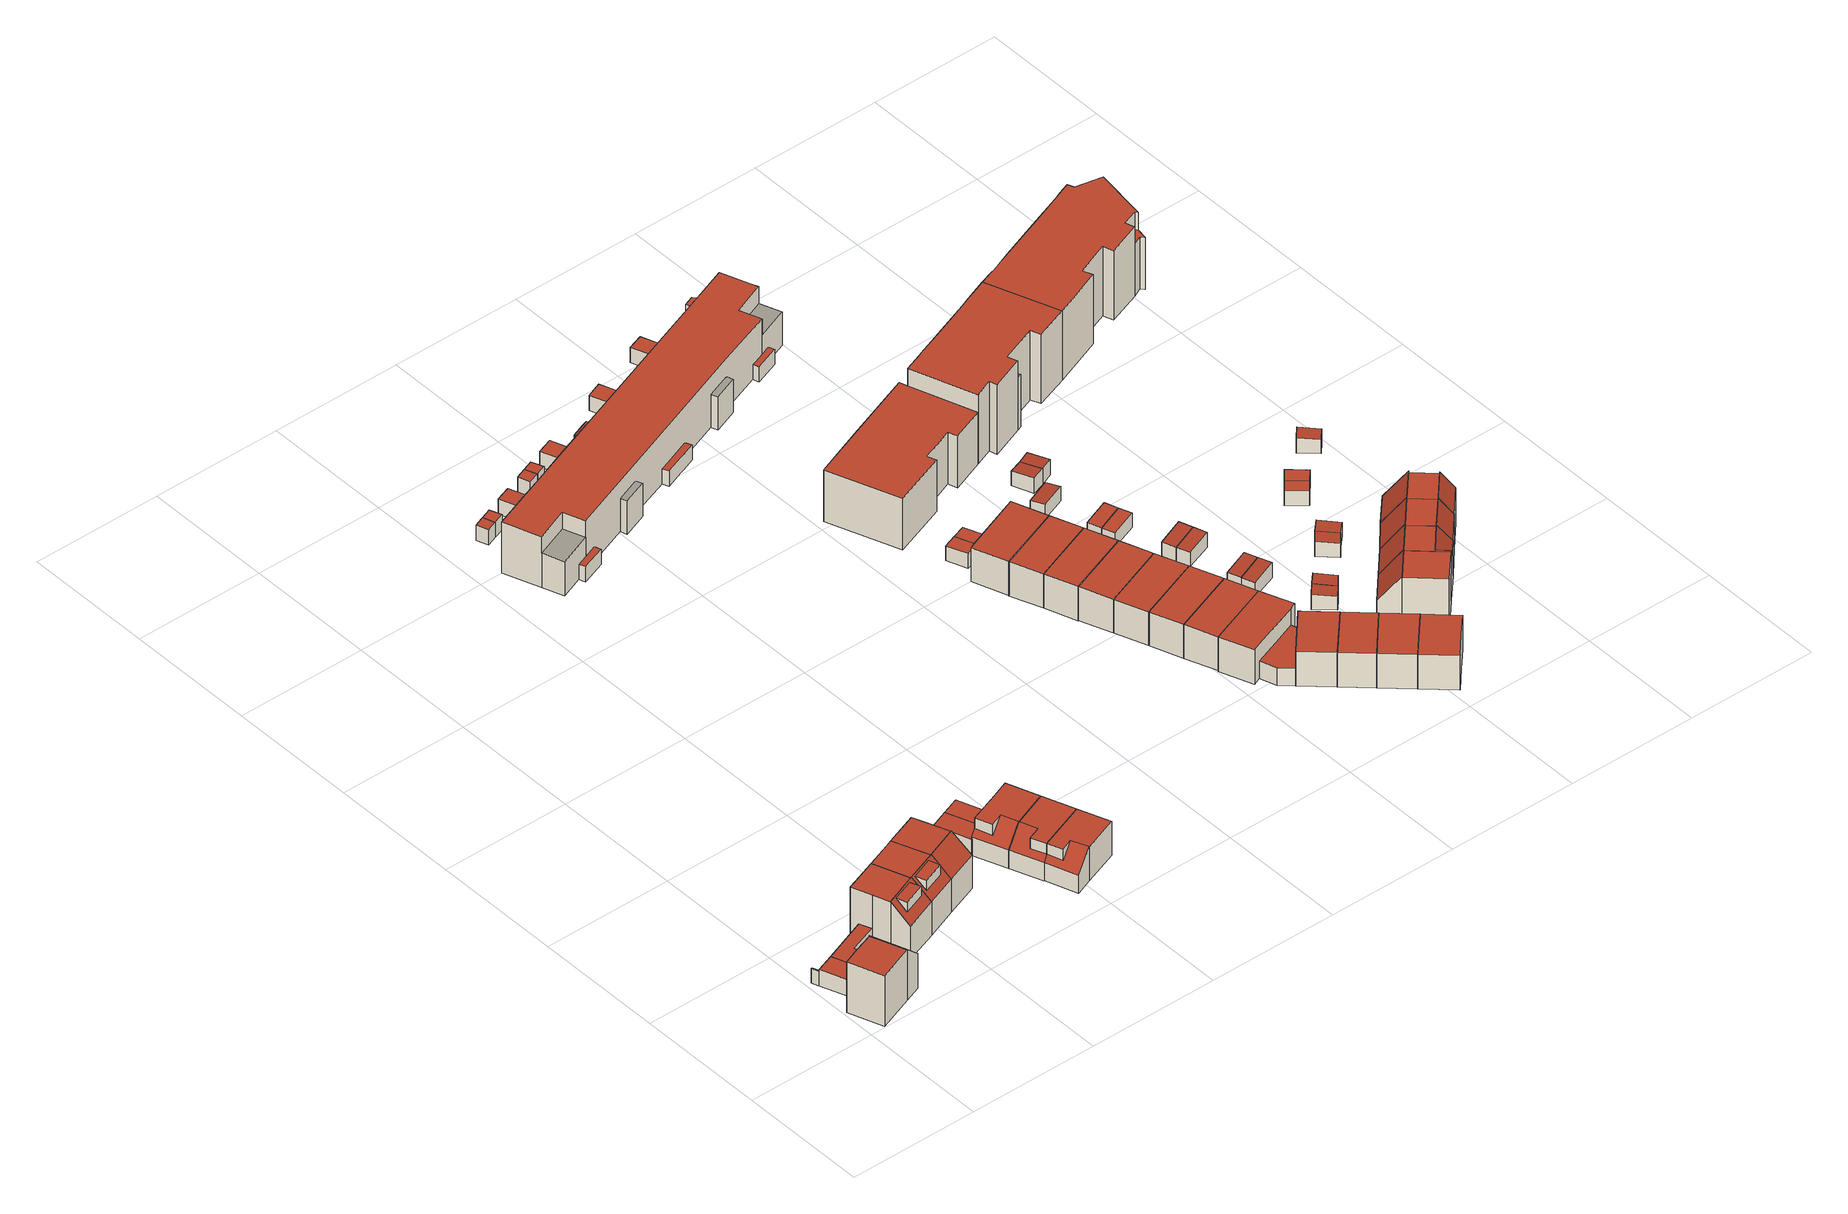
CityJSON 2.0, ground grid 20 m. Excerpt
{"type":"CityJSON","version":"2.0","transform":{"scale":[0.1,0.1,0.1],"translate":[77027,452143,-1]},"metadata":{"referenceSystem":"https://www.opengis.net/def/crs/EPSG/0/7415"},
"CityObjects":{
"building1":{"type":"Building","attributes":{"Volume":44.91,"Dakoppervlakte":16.61,"Muuroppervlakte":51.38,"Vloeroppervlakte":16.61,"hoogte_Z_max_in_m_NAP":2.42,"GEB_DOEL":"overige gebruiksfunctie","dateOfConstruction":"1982-01-01","measuredHeight":2.71},"geometry":[{"type":"Solid","lod":"2","boundaries":[[[[0,1,2,3,4,5,6]],[[7,8,9,10]],[[11,12,13,14]],[[2,1,7,10,12]],[[0,8,7,1]],[[8,0,6,9]],[[4,3,11,14]],[[11,3,2,12]],[[4,14,13,5]],[[9,6,5,13,12,10]]]],"semantics":{"surfaces":[{"type":"GroundSurface"},{"type":"RoofSurface"},{"type":"WallSurface"}],"values":[[0,1,1,2,2,2,2,2,2,2]]}}]},
"building2":{"type":"Building","attributes":{"Volume":397.03,"Dakoppervlakte":58.8,"Muuroppervlakte":226.27,"Vloeroppervlakte":52.36,"hoogte_Z_max_in_m_NAP":8.12,"GEB_DOEL":"woonfunctie","dateOfConstruction":"1982-01-01","measuredHeight":8.48},"geometry":[{"type":"Solid","lod":"2","boundaries":[[[[15,16,17,18,19,20,21,22,23,24,25,26]],[[27,28,29,30,31]],[[32,33,34,35,36,37,38]],[[39,40,41,42]],[[28,27,26,25]],[[28,25,24,29]],[[30,16,15,31]],[[17,32,38,42,18]],[[30,33,32,17,16]],[[24,23,35,34,29]],[[35,23,22,36]],[[22,21,39,37,36]],[[21,20,40,39]],[[40,20,19,41]],[[19,18,42,41]],[[37,39,42,38]],[[30,29,34,33]],[[27,31,15,26]]]],"semantics":{"surfaces":[{"type":"GroundSurface"},{"type":"RoofSurface"},{"type":"WallSurface"}],"values":[[0,1,1,1,2,2,2,2,2,2,2,2,2,2,2,2,2,2]]}}]},
"building3":{"type":"Building","attributes":{"Volume":67.76,"Dakoppervlakte":24.64,"Muuroppervlakte":71.76,"Vloeroppervlakte":24.64,"hoogte_Z_max_in_m_NAP":2.42,"GEB_DOEL":"overige gebruiksfunctie","dateOfConstruction":"1982-01-01","measuredHeight":2.75},"geometry":[{"type":"Solid","lod":"2","boundaries":[[[[43,44,45,46,0,6]],[[8,47,48,49,50,9]],[[45,48,47,46]],[[44,43,50,49]],[[43,6,9,50]],[[0,8,9,6]],[[45,44,49,48]],[[0,46,47,8]]]],"semantics":{"surfaces":[{"type":"GroundSurface"},{"type":"RoofSurface"},{"type":"WallSurface"}],"values":[[0,1,2,2,2,2,2,2]]}}]},
"building4":{"type":"Building","attributes":{"Volume":373.08,"Dakoppervlakte":45.25,"Muuroppervlakte":212.22,"Vloeroppervlakte":47.05,"hoogte_Z_max_in_m_NAP":8.08,"GEB_DOEL":"woonfunctie","dateOfConstruction":"1982-01-01","measuredHeight":8.41},"children":["building4-1"],"geometry":[{"type":"Solid","lod":"2","boundaries":[[[[51,52,53,54,55,56,57,44]],[[58,59,60,61,62,63]],[[64,65,66,67],[68,69,70,71]],[[53,52,59,58]],[[52,51,60,59]],[[51,44,61,60]],[[62,61,44,57]],[[66,56,55,67]],[[55,54,63,64,67]],[[65,62,57,56,66]],[[62,65,64,63]],[[58,63,54,53]],[[71,72,73,68]],[[72,71,70]],[[70,69,73,72]],[[69,68,73]]]],"semantics":{"surfaces":[{"type":"GroundSurface"},{"type":"RoofSurface"},{"type":"WallSurface"}],"values":[[0,1,1,2,2,2,2,2,2,2,2,2,1,2,2,2]]}}]},
"building4-1":{"type":"BuildingInstallation","attributes":{"relationToConstruction":"outside"},"parents":["building4"],"geometry":[{"type":"MultiSurface","lod":"2","boundaries":[[[71,72,73,68]],[[72,71,70]],[[70,69,73,72]],[[69,68,73]]],"semantics":{"surfaces":[{"type":"RoofSurface"},{"type":"WallSurface"}],"values":[0,1,1,1]}}]},
"building5":{"type":"Building","attributes":{"Volume":358.3,"Dakoppervlakte":43.1,"Muuroppervlakte":209.18,"Vloeroppervlakte":45.13,"hoogte_Z_max_in_m_NAP":8.09,"GEB_DOEL":"woonfunctie","dateOfConstruction":"1982-01-01","measuredHeight":8.41},"children":["building5-1"],"geometry":[{"type":"Solid","lod":"2","boundaries":[[[[74,75,76,55,54,53,77]],[[78,58,63,79,80]],[[81,64,67,82],[83,84,85,86]],[[80,74,77,53,58,78]],[[63,58,53,54]],[[76,75,79,81,82]],[[64,63,54,55,67]],[[76,82,67,55]],[[63,64,81,79]],[[74,80,79,75]],[[87,88,83,86]],[[85,84,88,87]],[[84,83,88]],[[87,86,85]]]],"semantics":{"surfaces":[{"type":"GroundSurface"},{"type":"RoofSurface"},{"type":"WallSurface"}],"values":[[0,1,1,2,2,2,2,2,2,2,1,2,2,2]]}}]},
"building5-1":{"type":"BuildingInstallation","attributes":{"relationToConstruction":"outside"},"parents":["building5"],"geometry":[{"type":"MultiSurface","lod":"2","boundaries":[[[87,88,83,86]],[[85,84,88,87]],[[84,83,88]],[[87,86,85]]],"semantics":{"surfaces":[{"type":"RoofSurface"},{"type":"WallSurface"}],"values":[0,1,1,1]}}]},
"building6":{"type":"Building","attributes":{"Volume":367.41,"Dakoppervlakte":53.69,"Muuroppervlakte":210.34,"Vloeroppervlakte":47.23,"hoogte_Z_max_in_m_NAP":8.09,"GEB_DOEL":"woonfunctie","dateOfConstruction":"1982-01-01","measuredHeight":8.35},"geometry":[{"type":"Solid","lod":"2","boundaries":[[[[75,74,89,90,91,92,76]],[[79,93,94,95,80]],[[82,96,97,81]],[[94,90,89,95]],[[95,89,74,80]],[[74,75,79,80]],[[94,93,91,90]],[[79,75,76,82,81]],[[82,76,92,96]],[[92,91,93,97,96]],[[81,97,93,79]]]],"semantics":{"surfaces":[{"type":"GroundSurface"},{"type":"RoofSurface"},{"type":"WallSurface"}],"values":[[0,1,1,2,2,2,2,2,2,2,2]]}}]},
"building7":{"type":"Building","attributes":{"Volume":73.5,"Dakoppervlakte":27.58,"Muuroppervlakte":76.68,"Vloeroppervlakte":27.58,"hoogte_Z_max_in_m_NAP":2.36,"GEB_DOEL":"overige gebruiksfunctie","dateOfConstruction":"1982-01-01","measuredHeight":2.66},"geometry":[{"type":"Solid","lod":"2","boundaries":[[[[90,89,98,99,100,101]],[[102,103,104,105,106,107]],[[89,90,102,107]],[[101,100,104,103]],[[100,99,105,104]],[[105,99,98,106]],[[90,101,103,102]],[[89,107,106,98]]]],"semantics":{"surfaces":[{"type":"GroundSurface"},{"type":"RoofSurface"},{"type":"WallSurface"}],"values":[[0,1,2,2,2,2,2,2]]}}]},
"building8":{"type":"Building","attributes":{"Volume":42.08,"Dakoppervlakte":15.94,"Muuroppervlakte":44.56,"Vloeroppervlakte":15.94,"hoogte_Z_max_in_m_NAP":2.36,"GEB_DOEL":"overige gebruiksfunctie","dateOfConstruction":"1982-01-01","measuredHeight":2.64},"geometry":[{"type":"Solid","lod":"2","boundaries":[[[[99,98,108,109]],[[110,111,106,105]],[[108,98,106,111]],[[98,99,105,106]],[[109,110,105,99]],[[109,108,111,110]]]],"semantics":{"surfaces":[{"type":"GroundSurface"},{"type":"RoofSurface"},{"type":"WallSurface"}],"values":[[0,1,2,2,2,2]]}}]},
"building9":{"type":"Building","attributes":{"Volume":244.89,"Dakoppervlakte":49.38,"Muuroppervlakte":145.59,"Vloeroppervlakte":45.62,"hoogte_Z_max_in_m_NAP":5.51,"GEB_DOEL":"woonfunctie","dateOfConstruction":"1982-01-01","measuredHeight":5.79},"geometry":[{"type":"Solid","lod":"2","boundaries":[[[[112,113,100,114,99,109,115,116]],[[117,118,119,120,121,122,123,124,125]],[[126,127,128,129,130,123,131]],[[119,118,115,109]],[[125,112,116,117]],[[117,116,115,118]],[[127,100,113,128]],[[125,129,128,113,112]],[[127,126,114,100]],[[121,126,131,122]],[[122,131,123]],[[129,125,124,130]],[[130,124,123]],[[114,126,121,120,119,109,99]]]],"semantics":{"surfaces":[{"type":"GroundSurface"},{"type":"RoofSurface"},{"type":"WallSurface"}],"values":[[0,1,1,2,2,2,2,2,2,2,2,2,2,2]]}}]},
"building10":{"type":"Building","attributes":{"Volume":237.09,"Dakoppervlakte":48.2,"Muuroppervlakte":143.36,"Vloeroppervlakte":44.38,"hoogte_Z_max_in_m_NAP":5.5,"GEB_DOEL":"woonfunctie","dateOfConstruction":"1982-01-01","measuredHeight":5.77},"geometry":[{"type":"Solid","lod":"2","boundaries":[[[[116,132,133,134,113,112]],[[117,125,135,136,137,138,139]],[[140,136,141,129,128,142,143]],[[139,132,116,117]],[[117,116,112,125]],[[112,113,128,129,125]],[[128,113,134,142]],[[134,133,143,142]],[[140,137,136]],[[143,138,137,140]],[[135,141,136]],[[141,135,125,129]],[[139,138,143,133,132]]]],"semantics":{"surfaces":[{"type":"GroundSurface"},{"type":"RoofSurface"},{"type":"WallSurface"}],"values":[[0,1,1,2,2,2,2,2,2,2,2,2,2]]}}]},
"building11":{"type":"Building","attributes":{"Volume":233.63,"Dakoppervlakte":47.65,"Muuroppervlakte":142.26,"Vloeroppervlakte":43.9,"hoogte_Z_max_in_m_NAP":5.5,"GEB_DOEL":"woonfunctie","dateOfConstruction":"1982-01-01","measuredHeight":5.75},"geometry":[{"type":"Solid","lod":"2","boundaries":[[[[144,145,146,147,148,149]],[[139,138,150,151,152,153,154]],[[143,142,155,156,157,151,158]],[[154,148,147,139]],[[143,138,139,147,146]],[[153,156,155,144,149]],[[146,145,142,143]],[[142,145,144,155]],[[158,151,150]],[[150,138,143,158]],[[156,153,152,157]],[[157,152,151]],[[154,153,149,148]]]],"semantics":{"surfaces":[{"type":"GroundSurface"},{"type":"RoofSurface"},{"type":"WallSurface"}],"values":[[0,1,1,2,2,2,2,2,2,2,2,2,2]]}}]},
"building12":{"type":"Building","attributes":{"Volume":8.15,"Dakoppervlakte":3.27,"Muuroppervlakte":18.04,"Vloeroppervlakte":3.27,"hoogte_Z_max_in_m_NAP":2.58,"GEB_DOEL":"onbekend","dateOfConstruction":"1984-01-01","measuredHeight":2.49},"geometry":[{"type":"Solid","lod":"2","boundaries":[[[[159,160,161,162,163]],[[164,165,166,167,168]],[[159,163,166,165]],[[168,161,160,164]],[[160,159,165,164]],[[166,163,162,161,168,167]]]],"semantics":{"surfaces":[{"type":"GroundSurface"},{"type":"RoofSurface"},{"type":"WallSurface"}],"values":[[0,1,2,2,2,2]]}}]},
"building13":{"type":"Building","attributes":{"Volume":8.14,"Dakoppervlakte":3.32,"Muuroppervlakte":17.89,"Vloeroppervlakte":3.32,"hoogte_Z_max_in_m_NAP":2.58,"GEB_DOEL":"onbekend","dateOfConstruction":"1984-01-01","measuredHeight":2.45},"geometry":[{"type":"Solid","lod":"2","boundaries":[[[[169,159,163,170]],[[166,165,171,172]],[[169,170,172,171]],[[163,166,172,170]],[[166,163,159,165]],[[159,169,171,165]]]],"semantics":{"surfaces":[{"type":"GroundSurface"},{"type":"RoofSurface"},{"type":"WallSurface"}],"values":[[0,1,2,2,2,2]]}}]},
"building14":{"type":"Building","attributes":{"Volume":8.05,"Dakoppervlakte":3.28,"Muuroppervlakte":17.8,"Vloeroppervlakte":3.28,"hoogte_Z_max_in_m_NAP":2.58,"GEB_DOEL":"onbekend","dateOfConstruction":"1984-01-01","measuredHeight":2.46},"geometry":[{"type":"Solid","lod":"2","boundaries":[[[[173,174,175,176]],[[177,178,179,180]],[[175,174,178,177]],[[173,179,178,174]],[[179,173,176,180]],[[176,175,177,180]]]],"semantics":{"surfaces":[{"type":"GroundSurface"},{"type":"RoofSurface"},{"type":"WallSurface"}],"values":[[0,1,2,2,2,2]]}}]},
"building15":{"type":"Building","attributes":{"Volume":8.06,"Dakoppervlakte":3.28,"Muuroppervlakte":17.81,"Vloeroppervlakte":3.28,"hoogte_Z_max_in_m_NAP":2.58,"GEB_DOEL":"onbekend","dateOfConstruction":"1984-01-01","measuredHeight":2.46},"geometry":[{"type":"Solid","lod":"2","boundaries":[[[[181,182,175,174]],[[178,177,183,184]],[[174,178,184,181]],[[175,177,178,174]],[[182,183,177,175]],[[182,181,184,183]]]],"semantics":{"surfaces":[{"type":"GroundSurface"},{"type":"RoofSurface"},{"type":"WallSurface"}],"values":[[0,1,2,2,2,2]]}}]},
"building16":{"type":"Building","attributes":{"Volume":14.46,"Dakoppervlakte":6.84,"Muuroppervlakte":21.92,"Vloeroppervlakte":6.65,"hoogte_Z_max_in_m_NAP":2.45,"GEB_DOEL":"onbekend","dateOfConstruction":"1984-01-01","measuredHeight":2.31},"geometry":[{"type":"Solid","lod":"2","boundaries":[[[[185,186,187,188,189,190,191,192]],[[193,194,195,196,197]],[[196,198,199,200,197]],[[195,194,193,189,188,187]],[[198,185,192,191,200,199]],[[190,197,200,191]],[[185,198,196,195,187,186]],[[190,189,193,197]]]],"semantics":{"surfaces":[{"type":"GroundSurface"},{"type":"RoofSurface"},{"type":"WallSurface"}],"values":[[0,1,1,2,2,2,2,2]]}}]},
"building17":{"type":"Building","attributes":{"Volume":4611.64,"Dakoppervlakte":554,"Muuroppervlakte":1345.89,"Vloeroppervlakte":620.66,"hoogte_Z_max_in_m_NAP":8.48,"GEB_DOEL":"woonfunctie","dateOfConstruction":"1984-01-01","measuredHeight":8.39},"geometry":[{"type":"Solid","lod":"2","boundaries":[[[[201,202,203,204,205,206,207,208,209,210,211,212,213,214,215,216,217,218,219,220,221,222,223,224,225,226,227,228,229,230,231,232,233,234,235,236,237,238,239,240,241,242,243,244,245,246,247,248,249,250,251,252,253,254,255,256,257,258,259,260,261,262,263,264]],[[265,266,267,268]],[[269,270,271,272]],[[273,274,275,276]],[[277,278,279,280]],[[281,282,283,284]],[[285,286,287,288]],[[289,290,291,292,293,294,295,296]],[[297,298,299,300]],[[301,302,303,304]],[[305,306,307,308,309,310,311,312,313,314,315,316,317,318,319,320,321,322]],[[323,324,325,326,327,328]],[[329,330,331,332]],[[333,334,335,336]],[[337,338,339,340]],[[341,342,343,344]],[[345,346,347,348,349,350,351,352]],[[353,354,355,356,357]],[[358,359,360,361,362]],[[305,322,298,212,211,210,363,290,289,306]],[[239,238,302,314,313]],[[221,220,265,268]],[[220,219,266,265]],[[219,218,267,266]],[[269,232,231,270]],[[270,231,230,271]],[[271,230,229,272]],[[323,227,226,324]],[[324,226,225,224,223,327,326,325]],[[222,328,327,223]],[[243,329,332,244]],[[274,330,364,275]],[[331,273,276,365]],[[365,246,245,244,332,331]],[[241,364,330,329,243,242]],[[274,273,331,330]],[[250,333,336,251]],[[278,334,366,279]],[[280,367,335,277]],[[367,253,252,251,336,335]],[[248,366,334,333,250,249]],[[278,277,335,334]],[[340,264,263,337]],[[281,338,368,282]],[[369,202,201,264,340,339]],[[261,368,338,337,263,262]],[[281,284,339,338]],[[257,256,341,344]],[[370,286,285,342]],[[287,371,343,288]],[[371,259,258,257,344,343]],[[254,370,342,341,256,255]],[[285,288,343,342]],[[368,261,260,259,371,287,286,370,254,253,367,280,279,366,248,247,246,365,276,275,364,241,240,239,313,312,311,310,309,308,307,306,289,296,372,204,203,202,369,283,282]],[[204,372,345,352,206,205]],[[208,207,351,350]],[[206,352,351,207]],[[363,349,291,290]],[[345,372,296,295]],[[363,210,209,208,350,349]],[[348,292,291,349]],[[348,347,293,292]],[[293,347,346,294]],[[345,295,294,346]],[[297,213,212,298]],[[216,353,357,217]],[[216,215,354,353]],[[215,214,355,354]],[[213,297,300,356,355,214]],[[320,300,299,321]],[[322,321,299,298]],[[238,237,303,302]],[[236,235,359,358]],[[234,360,359,235]],[[233,361,360,234]],[[358,362,304,303,237,236]],[[314,302,301,315]],[[315,301,304,316]],[[232,269,272,229,228,227,323,328,222,221,268,267,218,217,357,356,300,320,319,318,317,316,304,362,361,233]],[[283,369,339,284]]]],"semantics":{"surfaces":[{"type":"GroundSurface"},{"type":"OuterFloorSurface"},{"type":"RoofSurface"},{"type":"WallSurface"}],"values":[[0,1,1,1,1,1,1,1,1,1,2,2,2,2,2,2,2,2,2,3,3,3,3,3,3,3,3,3,3,3,3,3,3,3,3,3,3,3,3,3,3,3,3,3,3,3,3,3,3,3,3,3,3,3,3,3,3,3,3,3,3,3,3,3,3,3,3,3,3,3,3,3,3,3,3,3,3,3,3,3]]}}]},
"building18":{"type":"Building","attributes":{"Volume":16.7,"Dakoppervlakte":6.95,"Muuroppervlakte":25.97,"Vloeroppervlakte":6.94,"hoogte_Z_max_in_m_NAP":2.33,"GEB_DOEL":"onbekend","dateOfConstruction":"1982-01-01","measuredHeight":2.48},"geometry":[{"type":"Solid","lod":"2","boundaries":[[[[373,374,375,376]],[[377,378,379,380]],[[374,380,379,375]],[[380,374,373,377]],[[376,378,377,373]],[[378,376,375,379]]]],"semantics":{"surfaces":[{"type":"GroundSurface"},{"type":"RoofSurface"},{"type":"WallSurface"}],"values":[[0,1,2,2,2,2]]}}]},
"building19":{"type":"Building","attributes":{"Volume":16.72,"Dakoppervlakte":6.95,"Muuroppervlakte":26,"Vloeroppervlakte":6.94,"hoogte_Z_max_in_m_NAP":2.33,"GEB_DOEL":"onbekend","dateOfConstruction":"1982-01-01","measuredHeight":2.49},"geometry":[{"type":"Solid","lod":"2","boundaries":[[[[375,381,382,376]],[[378,383,384,379]],[[376,382,383,378]],[[382,381,384,383]],[[375,379,384,381]],[[379,375,376,378]]]],"semantics":{"surfaces":[{"type":"GroundSurface"},{"type":"RoofSurface"},{"type":"WallSurface"}],"values":[[0,1,2,2,2,2]]}}]},
"building20":{"type":"Building","attributes":{"Volume":328.17,"Dakoppervlakte":58.19,"Muuroppervlakte":180.74,"Vloeroppervlakte":58.19,"hoogte_Z_max_in_m_NAP":5.43,"GEB_DOEL":"woonfunctie","dateOfConstruction":"1982-01-01","measuredHeight":5.64},"geometry":[{"type":"Solid","lod":"2","boundaries":[[[[385,386,387,388,389]],[[390,391,392,393,394]],[[391,388,387,386,393,392]],[[386,385,394,393]],[[389,390,394,385]],[[388,391,390,389]]]],"semantics":{"surfaces":[{"type":"GroundSurface"},{"type":"RoofSurface"},{"type":"WallSurface"}],"values":[[0,1,2,2,2,2]]}}]},
"building21":{"type":"Building","attributes":{"Volume":300.2,"Dakoppervlakte":52.84,"Muuroppervlakte":176.27,"Vloeroppervlakte":52.84,"hoogte_Z_max_in_m_NAP":5.43,"GEB_DOEL":"woonfunctie","dateOfConstruction":"1982-01-01","measuredHeight":5.68},"geometry":[{"type":"Solid","lod":"2","boundaries":[[[[395,396,397,398]],[[399,400,390,394]],[[395,398,400,399]],[[397,390,400,398]],[[396,394,390,397]],[[396,395,399,394]]]],"semantics":{"surfaces":[{"type":"GroundSurface"},{"type":"RoofSurface"},{"type":"WallSurface"}],"values":[[0,1,2,2,2,2]]}}]},
"building22":{"type":"Building","attributes":{"Volume":301.06,"Dakoppervlakte":52.99,"Muuroppervlakte":176.44,"Vloeroppervlakte":52.99,"hoogte_Z_max_in_m_NAP":5.43,"GEB_DOEL":"woonfunctie","dateOfConstruction":"1982-01-01","measuredHeight":5.68},"geometry":[{"type":"Solid","lod":"2","boundaries":[[[[401,395,398,402]],[[403,404,400,399]],[[401,402,404,403]],[[398,400,404,402]],[[395,399,400,398]],[[395,401,403,399]]]],"semantics":{"surfaces":[{"type":"GroundSurface"},{"type":"RoofSurface"},{"type":"WallSurface"}],"values":[[0,1,2,2,2,2]]}}]},
"building23":{"type":"Building","attributes":{"Volume":305.46,"Dakoppervlakte":54.17,"Muuroppervlakte":176.4,"Vloeroppervlakte":54.17,"hoogte_Z_max_in_m_NAP":5.43,"GEB_DOEL":"woonfunctie","dateOfConstruction":"1982-01-01","measuredHeight":5.64},"geometry":[{"type":"Solid","lod":"2","boundaries":[[[[405,406,407,408]],[[409,410,404,403]],[[410,409,407,406]],[[405,404,410,406]],[[408,403,404,405]],[[408,407,409,403]]]],"semantics":{"surfaces":[{"type":"GroundSurface"},{"type":"RoofSurface"},{"type":"WallSurface"}],"values":[[0,1,2,2,2,2]]}}]},
"building24":{"type":"Building","attributes":{"Volume":299.62,"Dakoppervlakte":53,"Muuroppervlakte":175.59,"Vloeroppervlakte":53,"hoogte_Z_max_in_m_NAP":5.43,"GEB_DOEL":"woonfunctie","dateOfConstruction":"1982-01-01","measuredHeight":5.65},"geometry":[{"type":"Solid","lod":"2","boundaries":[[[[411,407,406,412]],[[413,414,410,409]],[[411,412,414,413]],[[406,410,414,412]],[[407,409,410,406]],[[407,411,413,409]]]],"semantics":{"surfaces":[{"type":"GroundSurface"},{"type":"RoofSurface"},{"type":"WallSurface"}],"values":[[0,1,2,2,2,2]]}}]},
"building25":{"type":"Building","attributes":{"Volume":306.65,"Dakoppervlakte":54.08,"Muuroppervlakte":177.29,"Vloeroppervlakte":54.08,"hoogte_Z_max_in_m_NAP":5.43,"GEB_DOEL":"woonfunctie","dateOfConstruction":"1982-01-01","measuredHeight":5.67},"geometry":[{"type":"Solid","lod":"2","boundaries":[[[[415,411,412,416]],[[417,418,414,413]],[[418,417,415,416]],[[412,414,418,416]],[[411,413,414,412]],[[411,415,417,413]]]],"semantics":{"surfaces":[{"type":"GroundSurface"},{"type":"RoofSurface"},{"type":"WallSurface"}],"values":[[0,1,2,2,2,2]]}}]},
"building26":{"type":"Building","attributes":{"Volume":388.03,"Dakoppervlakte":79.85,"Muuroppervlakte":197.71,"Vloeroppervlakte":79.85,"hoogte_Z_max_in_m_NAP":5.43,"GEB_DOEL":"woonfunctie","dateOfConstruction":"1982-01-01","measuredHeight":5.73},"geometry":[{"type":"Solid","lod":"2","boundaries":[[[[419,420,421,422,423,424,425,426,427]],[[428,429,430,431,432,433]],[[434,435,436,437,438]],[[426,429,428,427]],[[430,429,426,425]],[[430,425,424,431]],[[421,434,438,422]],[[434,421,420,435]],[[419,436,435,420]],[[422,438,437,423]],[[433,432,431,424,423,437,436]],[[428,433,436,419,427]]]],"semantics":{"surfaces":[{"type":"GroundSurface"},{"type":"RoofSurface"},{"type":"WallSurface"}],"values":[[0,1,1,2,2,2,2,2,2,2,2,2]]}}]},
"building27":{"type":"Building","attributes":{"Volume":294.54,"Dakoppervlakte":52.1,"Muuroppervlakte":174.62,"Vloeroppervlakte":52.1,"hoogte_Z_max_in_m_NAP":5.43,"GEB_DOEL":"woonfunctie","dateOfConstruction":"1982-01-01","measuredHeight":5.65},"geometry":[{"type":"Solid","lod":"2","boundaries":[[[[439,415,416,440]],[[417,430,429,418]],[[439,440,429,430]],[[440,416,418,429]],[[417,418,416,415]],[[415,439,430,417]]]],"semantics":{"surfaces":[{"type":"GroundSurface"},{"type":"RoofSurface"},{"type":"WallSurface"}],"values":[[0,1,2,2,2,2]]}}]},
"building28":{"type":"Building","attributes":{"Volume":1911.33,"Dakoppervlakte":228.31,"Muuroppervlakte":569.52,"Vloeroppervlakte":228.31,"hoogte_Z_max_in_m_NAP":8.58,"GEB_DOEL":"woonfunctie","dateOfConstruction":"1982-01-01","measuredHeight":8.57},"geometry":[{"type":"Solid","lod":"2","boundaries":[[[[441,442,443,444,445,446,447,448,449,450,451,452,453,454,455,456]],[[457,458,459,460,461,462,463,464,465,466,467]],[[468,469,470,471,472,473]],[[446,460,459,447]],[[445,461,460,446]],[[453,452,465,464]],[[465,452,451,466]],[[449,448,458,457]],[[447,459,458,448]],[[441,456,470,469]],[[456,455,471,470]],[[472,444,443,473]],[[443,442,468,473]],[[469,468,442,441]],[[472,471,455,454,463,462,461,445,444]],[[463,454,453,464]],[[466,451,450,449,457,467]]]],"semantics":{"surfaces":[{"type":"GroundSurface"},{"type":"RoofSurface"},{"type":"WallSurface"}],"values":[[0,1,1,2,2,2,2,2,2,2,2,2,2,2,2,2,2]]}}]},
"building29":{"type":"Building","attributes":{"Volume":243.79,"Dakoppervlakte":42.86,"Muuroppervlakte":152.17,"Vloeroppervlakte":42.86,"hoogte_Z_max_in_m_NAP":5.41,"GEB_DOEL":"woonfunctie","dateOfConstruction":"1982-01-01","measuredHeight":5.69},"geometry":[{"type":"Solid","lod":"2","boundaries":[[[[474,475,421,420,476]],[[477,478,479,480,481]],[[421,475,477,481]],[[475,474,478,477]],[[480,479,478,474,476,420]],[[420,421,481,480]]]],"semantics":{"surfaces":[{"type":"GroundSurface"},{"type":"RoofSurface"},{"type":"WallSurface"}],"values":[[0,1,2,2,2,2]]}}]},
"building30":{"type":"Building","attributes":{"Volume":227.05,"Dakoppervlakte":40.05,"Muuroppervlakte":147.72,"Vloeroppervlakte":40.05,"hoogte_Z_max_in_m_NAP":5.41,"GEB_DOEL":"woonfunctie","dateOfConstruction":"1982-01-01","measuredHeight":5.67},"geometry":[{"type":"Solid","lod":"2","boundaries":[[[[482,483,475,474]],[[484,478,477,485]],[[482,474,478,484]],[[474,475,477,478]],[[483,485,477,475]],[[483,482,484,485]]]],"semantics":{"surfaces":[{"type":"GroundSurface"},{"type":"RoofSurface"},{"type":"WallSurface"}],"values":[[0,1,2,2,2,2]]}}]},
"building31":{"type":"Building","attributes":{"Volume":240.86,"Dakoppervlakte":42.37,"Muuroppervlakte":151.39,"Vloeroppervlakte":42.37,"hoogte_Z_max_in_m_NAP":5.41,"GEB_DOEL":"woonfunctie","dateOfConstruction":"1982-01-01","measuredHeight":5.68},"geometry":[{"type":"Solid","lod":"2","boundaries":[[[[482,486,487,483]],[[484,485,488,489]],[[487,486,489,488]],[[486,482,484,489]],[[482,483,485,484]],[[483,487,488,485]]]],"semantics":{"surfaces":[{"type":"GroundSurface"},{"type":"RoofSurface"},{"type":"WallSurface"}],"values":[[0,1,2,2,2,2]]}}]},
"building32":{"type":"Building","attributes":{"Volume":21.08,"Dakoppervlakte":9.12,"Muuroppervlakte":29.29,"Vloeroppervlakte":9.09,"hoogte_Z_max_in_m_NAP":2.08,"GEB_DOEL":"onbekend","dateOfConstruction":"1982-01-01","measuredHeight":2.41},"geometry":[{"type":"Solid","lod":"2","boundaries":[[[[490,491,492,493]],[[494,495,496,497]],[[490,493,495,494]],[[495,493,492,496]],[[496,492,491,497]],[[491,490,494,497]]]],"semantics":{"surfaces":[{"type":"GroundSurface"},{"type":"RoofSurface"},{"type":"WallSurface"}],"values":[[0,1,2,2,2,2]]}}]},
"building33":{"type":"Building","attributes":{"Volume":249.12,"Dakoppervlakte":43.35,"Muuroppervlakte":154.44,"Vloeroppervlakte":43.35,"hoogte_Z_max_in_m_NAP":5.41,"GEB_DOEL":"woonfunctie","dateOfConstruction":"1982-01-01","measuredHeight":5.75},"geometry":[{"type":"Solid","lod":"2","boundaries":[[[[498,487,486,499,500]],[[501,502,503,489,488]],[[487,498,501,488]],[[503,502,501,498,500,499]],[[486,489,503,499]],[[489,486,487,488]]]],"semantics":{"surfaces":[{"type":"GroundSurface"},{"type":"RoofSurface"},{"type":"WallSurface"}],"values":[[0,1,2,2,2,2]]}}]},
"building34":{"type":"Building","attributes":{"Volume":21.56,"Dakoppervlakte":9.15,"Muuroppervlakte":30.43,"Vloeroppervlakte":9.15,"hoogte_Z_max_in_m_NAP":2.04,"GEB_DOEL":"onbekend","dateOfConstruction":"1982-01-01","measuredHeight":2.43},"geometry":[{"type":"Solid","lod":"2","boundaries":[[[[504,505,506,507]],[[508,509,510,511]],[[506,505,510,509]],[[505,504,511,510]],[[511,504,507,508]],[[508,507,506,509]]]],"semantics":{"surfaces":[{"type":"GroundSurface"},{"type":"RoofSurface"},{"type":"WallSurface"}],"values":[[0,1,2,2,2,2]]}}]},
"building35":{"type":"Building","attributes":{"Volume":21.93,"Dakoppervlakte":9.15,"Muuroppervlakte":30.96,"Vloeroppervlakte":9.15,"hoogte_Z_max_in_m_NAP":2.04,"GEB_DOEL":"onbekend","dateOfConstruction":"1982-01-01","measuredHeight":2.47},"geometry":[{"type":"Solid","lod":"2","boundaries":[[[[512,513,506,505]],[[510,509,514,515]],[[509,506,513,514]],[[513,512,515,514]],[[505,510,515,512]],[[506,509,510,505]]]],"semantics":{"surfaces":[{"type":"GroundSurface"},{"type":"RoofSurface"},{"type":"WallSurface"}],"values":[[0,1,2,2,2,2]]}}]},
"building36":{"type":"Building","attributes":{"Volume":21.24,"Dakoppervlakte":9.01,"Muuroppervlakte":30.35,"Vloeroppervlakte":9,"hoogte_Z_max_in_m_NAP":2.09,"GEB_DOEL":"onbekend","dateOfConstruction":"1982-01-01","measuredHeight":2.48},"geometry":[{"type":"Solid","lod":"2","boundaries":[[[[516,517,518,519]],[[520,521,522,523]],[[522,518,517,523]],[[517,516,520,523]],[[520,516,519,521]],[[519,518,522,521]]]],"semantics":{"surfaces":[{"type":"GroundSurface"},{"type":"RoofSurface"},{"type":"WallSurface"}],"values":[[0,1,2,2,2,2]]}}]},
"building37":{"type":"Building","attributes":{"Volume":20.98,"Dakoppervlakte":9.01,"Muuroppervlakte":29.97,"Vloeroppervlakte":9,"hoogte_Z_max_in_m_NAP":2.09,"GEB_DOEL":"onbekend","dateOfConstruction":"1982-01-01","measuredHeight":2.45},"geometry":[{"type":"Solid","lod":"2","boundaries":[[[[519,518,524,525,526]],[[521,527,528,529,522]],[[525,528,527,521,519,526]],[[529,528,525,524]],[[529,524,518,522]],[[518,519,521,522]]]],"semantics":{"surfaces":[{"type":"GroundSurface"},{"type":"RoofSurface"},{"type":"WallSurface"}],"values":[[0,1,2,2,2,2]]}}]},
"building38":{"type":"Building","attributes":{"Volume":21.11,"Dakoppervlakte":9.1,"Muuroppervlakte":29.88,"Vloeroppervlakte":9.09,"hoogte_Z_max_in_m_NAP":2.06,"GEB_DOEL":"onbekend","dateOfConstruction":"1982-01-01","measuredHeight":2.41},"geometry":[{"type":"Solid","lod":"2","boundaries":[[[[530,531,532,533]],[[534,535,536,537]],[[534,537,530,533]],[[533,532,535,534]],[[535,532,531,536]],[[537,536,531,530]]]],"semantics":{"surfaces":[{"type":"GroundSurface"},{"type":"RoofSurface"},{"type":"WallSurface"}],"values":[[0,1,2,2,2,2]]}}]},
"building39":{"type":"Building","attributes":{"Volume":21.52,"Dakoppervlakte":9.1,"Muuroppervlakte":30.46,"Vloeroppervlakte":9.1,"hoogte_Z_max_in_m_NAP":2.07,"GEB_DOEL":"onbekend","dateOfConstruction":"1982-01-01","measuredHeight":2.46},"geometry":[{"type":"Solid","lod":"2","boundaries":[[[[538,530,533,539,540]],[[534,537,541,542,543]],[[537,530,538,541]],[[541,538,540,539,543,542]],[[543,539,533,534]],[[533,530,537,534]]]],"semantics":{"surfaces":[{"type":"GroundSurface"},{"type":"RoofSurface"},{"type":"WallSurface"}],"values":[[0,1,2,2,2,2]]}}]},
"building40":{"type":"Building","attributes":{"Volume":17.08,"Dakoppervlakte":7.01,"Muuroppervlakte":26.5,"Vloeroppervlakte":7,"hoogte_Z_max_in_m_NAP":2.29,"GEB_DOEL":"onbekend","dateOfConstruction":"1982-01-01","measuredHeight":2.55},"geometry":[{"type":"Solid","lod":"2","boundaries":[[[[544,545,546,547]],[[548,549,550,551]],[[544,547,551,550]],[[547,546,548,551]],[[545,549,548,546]],[[550,549,545,544]]]],"semantics":{"surfaces":[{"type":"GroundSurface"},{"type":"RoofSurface"},{"type":"WallSurface"}],"values":[[0,1,2,2,2,2]]}}]},
"building41":{"type":"Building","attributes":{"Volume":16.57,"Dakoppervlakte":6.98,"Muuroppervlakte":25.77,"Vloeroppervlakte":6.96,"hoogte_Z_max_in_m_NAP":2.07,"GEB_DOEL":"onbekend","dateOfConstruction":"1982-01-01","measuredHeight":2.51},"geometry":[{"type":"Solid","lod":"2","boundaries":[[[[552,553,554,555]],[[556,557,558,559]],[[552,555,557,556]],[[555,554,558,557]],[[558,554,553,559]],[[552,556,559,553]]]],"semantics":{"surfaces":[{"type":"GroundSurface"},{"type":"RoofSurface"},{"type":"WallSurface"}],"values":[[0,1,2,2,2,2]]}}]},
"building42":{"type":"Building","attributes":{"Volume":17.06,"Dakoppervlakte":6.94,"Muuroppervlakte":26.65,"Vloeroppervlakte":6.92,"hoogte_Z_max_in_m_NAP":2.3,"GEB_DOEL":"onbekend","dateOfConstruction":"1982-01-01","measuredHeight":2.57},"geometry":[{"type":"Solid","lod":"2","boundaries":[[[[547,560,561,544]],[[551,550,562,563]],[[551,547,544,550]],[[562,550,544,561]],[[562,561,560,563]],[[547,551,563,560]]]],"semantics":{"surfaces":[{"type":"GroundSurface"},{"type":"RoofSurface"},{"type":"WallSurface"}],"values":[[0,1,2,2,2,2]]}}]},
"building43":{"type":"Building","attributes":{"Volume":16.11,"Dakoppervlakte":6.98,"Muuroppervlakte":25.05,"Vloeroppervlakte":6.96,"hoogte_Z_max_in_m_NAP":2.07,"GEB_DOEL":"onbekend","dateOfConstruction":"1982-01-01","measuredHeight":2.45},"geometry":[{"type":"Solid","lod":"2","boundaries":[[[[553,552,564,565]],[[559,566,567,556]],[[566,559,553,565]],[[564,567,566,565]],[[564,552,556,567]],[[552,553,559,556]]]],"semantics":{"surfaces":[{"type":"GroundSurface"},{"type":"RoofSurface"},{"type":"WallSurface"}],"values":[[0,1,2,2,2,2]]}}]},
"building44":{"type":"Building","attributes":{"Volume":371.57,"Dakoppervlakte":59.94,"Muuroppervlakte":207.51,"Vloeroppervlakte":48.98,"hoogte_Z_max_in_m_NAP":8.16,"GEB_DOEL":"woonfunctie","dateOfConstruction":"1982-01-01","measuredHeight":8.42},"geometry":[{"type":"Solid","lod":"2","boundaries":[[[[568,569,570,571,572,573]],[[574,575,576,577]],[[578,579,580,581]],[[569,568,576,575]],[[568,573,577,576]],[[573,572,574,577]],[[572,571,579,578,574]],[[579,571,570,580]],[[570,569,575,581,580]],[[575,574,578,581]]]],"semantics":{"surfaces":[{"type":"GroundSurface"},{"type":"RoofSurface"},{"type":"WallSurface"}],"values":[[0,1,1,2,2,2,2,2,2,2]]}}]},
"building45":{"type":"Building","attributes":{"Volume":2473,"Dakoppervlakte":221.07,"Muuroppervlakte":760.19,"Vloeroppervlakte":222.18,"hoogte_Z_max_in_m_NAP":11.45,"GEB_DOEL":"woonfunctie","dateOfConstruction":"1982-01-01","measuredHeight":11.45},"geometry":[{"type":"MultiSurface","lod":"2","boundaries":[[[582,583,584,585,586,587,588,589,590,591,592,593,447,446,594,595,596,597,598,599,600]],[[601,602,603,604]],[[605,606,607,608,609,610,611,612,613,614,615,616,617,618,619]],[[620,621,622,623,624,625,626]],[[611,446,447,612]],[[447,593,613,612]],[[592,614,613,593]],[[615,614,592,591,601]],[[617,588,587,618]],[[587,586,619,618]],[[585,584,606,605]],[[607,606,584,583,621]],[[609,608,620,596,595]],[[609,595,594,610]],[[446,611,610,594]],[[591,590,602,601]],[[602,590,589,603]],[[604,616,615,601]],[[604,603,589,588,617,616]],[[623,622,582,600]],[[599,624,623,600]],[[624,599,598,597,626]],[[626,597,596,620]],[[582,622,621,583]],[[620,608,607,621]],[[619,586,585,605]]],"semantics":{"surfaces":[{"type":"GroundSurface"},{"type":"OuterFloorSurface"},{"type":"RoofSurface"},{"type":"WallSurface"}],"values":[0,1,2,2,3,3,3,3,3,3,3,3,3,3,3,3,3,3,3,3,3,3,3,3,3,3]}}]},
"building46":{"type":"Building","attributes":{"Volume":347.58,"Dakoppervlakte":63.88,"Muuroppervlakte":194.48,"Vloeroppervlakte":47.3,"hoogte_Z_max_in_m_NAP":8.17,"GEB_DOEL":"woonfunctie","dateOfConstruction":"1982-01-01","measuredHeight":8.43},"geometry":[{"type":"Solid","lod":"2","boundaries":[[[[571,627,628,629,630,631,573,572]],[[574,577,632,633,634,635,636]],[[637,638,633,639,640]],[[641,642,579,578]],[[636,635,629,628]],[[573,577,574,572]],[[631,630,640,639]],[[637,640,630,629,635]],[[639,633,632]],[[637,635,634,638]],[[638,634,633]],[[641,636,628,627,642]],[[579,642,627,571]],[[571,572,574,578,579]],[[578,574,636,641]],[[573,631,639,632,577]]]],"semantics":{"surfaces":[{"type":"GroundSurface"},{"type":"RoofSurface"},{"type":"WallSurface"}],"values":[[0,1,1,1,2,2,2,2,2,2,2,2,2,2,2,2]]}}]},
"building47":{"type":"Building","attributes":{"Volume":16.76,"Dakoppervlakte":7.07,"Muuroppervlakte":25.91,"Vloeroppervlakte":7.05,"hoogte_Z_max_in_m_NAP":2.1,"GEB_DOEL":"onbekend","dateOfConstruction":"1982-01-01","measuredHeight":2.49},"geometry":[{"type":"Solid","lod":"2","boundaries":[[[[643,644,645,646]],[[647,648,649,650]],[[647,643,646,648]],[[646,645,649,648]],[[645,644,650,649]],[[644,643,647,650]]]],"semantics":{"surfaces":[{"type":"GroundSurface"},{"type":"RoofSurface"},{"type":"WallSurface"}],"values":[[0,1,2,2,2,2]]}}]},
"building48":{"type":"Building","attributes":{"Volume":16.85,"Dakoppervlakte":7.06,"Muuroppervlakte":26.05,"Vloeroppervlakte":7.05,"hoogte_Z_max_in_m_NAP":2.09,"GEB_DOEL":"onbekend","dateOfConstruction":"1982-01-01","measuredHeight":2.5},"geometry":[{"type":"Solid","lod":"2","boundaries":[[[[644,643,651,652]],[[650,653,654,647]],[[644,652,653,650]],[[652,651,654,653]],[[654,651,643,647]],[[650,647,643,644]]]],"semantics":{"surfaces":[{"type":"GroundSurface"},{"type":"RoofSurface"},{"type":"WallSurface"}],"values":[[0,1,2,2,2,2]]}}]},
"building49":{"type":"Building","attributes":{"Volume":360.77,"Dakoppervlakte":67.34,"Muuroppervlakte":190.49,"Vloeroppervlakte":49.47,"hoogte_Z_max_in_m_NAP":8.17,"GEB_DOEL":"woonfunctie","dateOfConstruction":"1982-01-01","measuredHeight":8.41},"geometry":[{"type":"Solid","lod":"2","boundaries":[[[[655,656,657,658,659,660,661,662]],[[635,663,664,636]],[[665,666,637,640]],[[642,641,667,668]],[[655,662,635,636]],[[640,637,635,662,661]],[[661,660,665,640]],[[660,659,663,666,665]],[[663,635,637,666]],[[642,668,657,656]],[[656,655,636,641,642]],[[667,664,658,657,668]],[[641,636,664,667]],[[664,663,659,658]]]],"semantics":{"surfaces":[{"type":"GroundSurface"},{"type":"RoofSurface"},{"type":"WallSurface"}],"values":[[0,1,1,1,2,2,2,2,2,2,2,2,2,2]]}}]},
"building50":{"type":"Building","attributes":{"Volume":16.25,"Dakoppervlakte":6.73,"Muuroppervlakte":25.71,"Vloeroppervlakte":6.73,"hoogte_Z_max_in_m_NAP":2.02,"GEB_DOEL":"onbekend","dateOfConstruction":"1982-01-01","measuredHeight":2.49},"geometry":[{"type":"Solid","lod":"2","boundaries":[[[[669,670,671,672]],[[673,674,675,676]],[[669,672,676,675]],[[672,671,673,676]],[[673,671,670,674]],[[670,669,675,674]]]],"semantics":{"surfaces":[{"type":"GroundSurface"},{"type":"RoofSurface"},{"type":"WallSurface"}],"values":[[0,1,2,2,2,2]]}}]},
"building51":{"type":"Building","attributes":{"Volume":15.42,"Dakoppervlakte":6.74,"Muuroppervlakte":24.39,"Vloeroppervlakte":6.73,"hoogte_Z_max_in_m_NAP":2.03,"GEB_DOEL":"onbekend","dateOfConstruction":"1982-01-01","measuredHeight":2.36},"geometry":[{"type":"Solid","lod":"2","boundaries":[[[[677,678,679,680,681]],[[674,682,683,684,675]],[[675,684,678,677]],[[674,681,680,682]],[[674,675,677,681]],[[678,684,683,682,680,679]]]],"semantics":{"surfaces":[{"type":"GroundSurface"},{"type":"RoofSurface"},{"type":"WallSurface"}],"values":[[0,1,2,2,2,2]]}}]},
"building52":{"type":"Building","attributes":{"Volume":354.93,"Dakoppervlakte":66.2,"Muuroppervlakte":189.76,"Vloeroppervlakte":48.64,"hoogte_Z_max_in_m_NAP":8.17,"GEB_DOEL":"woonfunctie","dateOfConstruction":"1982-01-01","measuredHeight":8.42},"geometry":[{"type":"Solid","lod":"2","boundaries":[[[[660,659,658,657,685,686,687,688]],[[689,690,664,663]],[[691,666,665,692]],[[668,667,693,694]],[[689,687,686,690]],[[691,692,688,687,689]],[[659,660,665,666,663]],[[660,688,692,665]],[[691,689,663,666]],[[693,690,686,685,694]],[[657,668,694,685]],[[667,668,657,658,664]],[[690,693,667,664]],[[659,663,664,658]]]],"semantics":{"surfaces":[{"type":"GroundSurface"},{"type":"RoofSurface"},{"type":"WallSurface"}],"values":[[0,1,1,1,2,2,2,2,2,2,2,2,2,2]]}}]},
"building53":{"type":"Building","attributes":{"Volume":16.15,"Dakoppervlakte":6.76,"Muuroppervlakte":25.39,"Vloeroppervlakte":6.75,"hoogte_Z_max_in_m_NAP":2.08,"GEB_DOEL":"onbekend","dateOfConstruction":"1982-01-01","measuredHeight":2.49},"geometry":[{"type":"Solid","lod":"2","boundaries":[[[[695,696,697,698]],[[699,700,701,702]],[[700,699,695,698]],[[698,697,701,700]],[[697,696,702,701]],[[695,699,702,696]]]],"semantics":{"surfaces":[{"type":"GroundSurface"},{"type":"RoofSurface"},{"type":"WallSurface"}],"values":[[0,1,2,2,2,2]]}}]},
"building54":{"type":"Building","attributes":{"Volume":2998.98,"Dakoppervlakte":269.34,"Muuroppervlakte":850.16,"Vloeroppervlakte":272.26,"hoogte_Z_max_in_m_NAP":11.45,"GEB_DOEL":"woonfunctie","dateOfConstruction":"1982-01-01","measuredHeight":11.42},"geometry":[{"type":"Solid","lod":"2","boundaries":[[[[703,704,705,706,707,708,586,585,709,710,711,712,713,714,715,716,717,718,719,720,721,722,723,724,725]],[[726,727,728,729,730,731,732,733,734,735,736,737,738,739,740,741,742,743,605,619]],[[744,745,746,747,748,749]],[[750,751,752,753,754,755]],[[706,728,727,707]],[[706,705,729,728]],[[705,704,730,729]],[[730,704,703,746,731]],[[735,734,749,723,722]],[[722,721,736,735]],[[720,737,736,721]],[[585,586,619,605]],[[619,586,708,707,727,726]],[[724,723,749,748]],[[703,725,747,746]],[[748,747,725,724]],[[745,732,731,746]],[[732,745,744,733]],[[733,744,749,734]],[[716,751,750,717]],[[752,751,716,715]],[[715,714,753,752]],[[714,713,754,753]],[[713,712,755,754]],[[750,755,712,711,710,709,585,605,743,742,741,740]],[[718,717,750,740,739,738,737,720,719]]]],"semantics":{"surfaces":[{"type":"GroundSurface"},{"type":"RoofSurface"},{"type":"WallSurface"}],"values":[[0,1,1,1,2,2,2,2,2,2,2,2,2,2,2,2,2,2,2,2,2,2,2,2,2,2]]}}]}
},
"vertices":[
[58,73,7],[30,63,7],[11,115,7],[7,126,7],[9,126,7],[13,116,7],[39,125,7],[30,63,34],[58,73,34],[39,125,34],[11,115,34],[7,126,31],[11,115,31],[13,116,31],[9,126,31],
[30,63,6],[59,73,6],[85,83,6],[86,83,6],[99,88,6],[108,61,6],[96,57,6],[94,57,6],[104,31,6],[78,21,6],[23,1,6],[4,53,6],[4,53,90],[23,1,90],[78,21,90],[59,73,90],[30,63,90],[85,83,63],[59,73,91],[78,21,91],[104,31,64],[94,57,64],[96,57,62],[86,83,62],[96,57,38],[108,61,38],[99,88,38],[86,83,38],
[108,151,7],[115,133,7],[72,118,7],[85,83,7],[85,83,34],[72,118,34],[115,133,34],[108,151,34],
[104,163,7],[116,167,7],[154,181,7],[174,126,7],[185,98,7],[134,80,7],[124,107,7],[154,181,90],[116,167,90],[104,163,90],[115,133,90],[124,107,90],[174,126,90],[174,126,91],[124,107,91],[134,80,61],[185,98,62],[168,121,89],[174,106,73],[140,94,73],[135,109,89],[140,94,89],[174,106,89],
[202,199,7],[223,144,7],[233,116,7],[192,195,7],[192,195,90],[223,144,90],[202,199,90],[223,144,91],[233,116,62],[215,139,89],[220,123,72],[187,111,72],[181,126,89],[187,111,89],[220,123,89],
[252,217,7],[259,199,7],[273,163,7],[284,135,7],[273,163,90],[259,199,90],[252,217,90],[284,135,62],[273,163,91],
[334,248,7],[354,195,7],[326,185,7],[314,220,7],[259,199,34],[314,220,34],[326,185,34],[354,195,34],[334,248,34],[252,217,34],
[361,258,7],[380,205,7],[380,205,34],[361,258,34],
[370,145,7],[345,135,7],[333,188,7],[407,215,7],[425,166,7],[425,166,64],[407,215,64],[380,205,64],[354,195,64],[333,188,64],[342,163,64],[359,169,64],[361,170,64],[370,145,64],[333,188,46],[326,185,38],[345,135,38],[370,145,65],[361,170,65],[342,163,46],
[443,117,7],[370,90,7],[363,87,7],[380,119,64],[378,118,64],[361,112,64],[370,90,64],[443,117,64],[361,112,46],[380,119,65],[363,87,38],[370,90,46],
[380,39,8],[363,87,8],[370,90,8],[443,117,8],[461,69,8],[406,49,8],[378,67,64],[395,74,64],[396,74,64],[406,49,64],[461,69,64],[380,39,38],[406,49,65],[396,74,65],[378,67,46],
[270,1053,11],[254,1047,11],[248,1065,11],[261,1070,11],[264,1071,11],[254,1047,36],[270,1053,36],[264,1071,36],[261,1070,36],[248,1065,36],
[287,1059,11],[280,1077,11],[287,1059,36],[280,1077,36],
[350,1103,11],[366,1109,11],[373,1091,11],[356,1085,11],[373,1091,36],[366,1109,36],[350,1103,36],[356,1085,36],
[382,1115,11],[389,1097,11],[389,1097,36],[382,1115,36],
[491,1134,11],[495,1124,11],[499,1114,11],[490,1111,11],[470,1103,11],[466,1114,11],[462,1123,11],[483,1131,11],[470,1103,32],[490,1111,32],[499,1114,32],[495,1124,35],[466,1114,35],[491,1134,32],[483,1131,32],[462,1123,32],
[664,1171,11],[670,1157,11],[709,1171,11],[748,1186,11],[742,1200,11],[734,1224,11],[749,1230,11],[799,1184,11],[779,1176,11],[769,1173,11],[777,1150,11],[782,1137,11],[794,1105,11],[759,1092,11],[763,1083,11],[725,1069,11],[722,1078,11],[658,1055,11],[661,1045,11],[624,1031,11],[620,1041,11],[556,1017,11],[560,1007,11],[538,999,11],[532,997,11],[504,987,11],[500,996,11],[468,984,11],[436,973,11],[440,963,11],[402,949,11],[399,959,11],[335,935,11],[338,925,11],[301,912,11],[297,921,11],[262,908,11],[251,940,11],[231,995,11],[284,1015,11],[324,1029,11],[318,1043,11],[303,1086,11],[326,1094,11],[342,1052,11],[347,1038,11],[387,1053,11],[425,1067,11],[420,1081,11],[404,1123,11],[428,1132,11],[443,1090,11],[448,1075,11],[545,1111,11],[540,1125,11],[524,1167,11],[548,1176,11],[563,1134,11],[569,1120,11],[607,1134,11],[646,1148,11],[641,1163,11],[625,1205,11],[649,1213,11],[624,1031,66],[661,1045,66],[658,1055,66],[620,1041,66],[399,959,66],[402,949,66],[440,963,66],[436,973,66],[342,1052,66],[318,1043,66],[324,1029,66],[347,1038,66],[443,1090,66],[420,1081,66],[425,1067,66],[448,1075,66],[641,1163,66],[646,1148,66],[670,1157,66],[664,1171,66],[540,1125,66],[545,1111,66],[569,1120,66],[563,1134,66],[762,1191,66],[769,1173,66],[779,1176,66],[773,1194,66],[775,1194,66],[769,1210,66],[742,1200,66],[748,1186,66],[794,1105,67],[782,1137,67],[732,1118,67],[744,1086,67],[302,959,68],[251,940,68],[262,908,68],[314,927,68],[777,1150,95],[762,1191,95],[709,1171,95],[607,1134,95],[448,1075,95],[387,1053,95],[324,1029,95],[284,1015,95],[231,995,95],[251,940,95],[302,959,95],[314,927,95],[468,984,95],[556,1017,95],[658,1055,95],[744,1086,95],[732,1118,95],[782,1137,95],[500,996,36],[504,987,36],[532,997,36],[538,999,36],[560,1007,36],[556,1017,36],[303,1086,36],[318,1043,36],[342,1052,36],[326,1094,36],[404,1123,36],[420,1081,36],[443,1090,36],[428,1132,36],[625,1205,36],[641,1163,36],[664,1171,36],[649,1213,36],[524,1167,36],[540,1125,36],[563,1134,36],[548,1176,36],[742,1200,36],[769,1210,36],[775,1194,36],[773,1194,36],[779,1176,36],[799,1184,36],[749,1230,36],[734,1224,36],[725,1069,36],[763,1083,36],[759,1092,36],[744,1086,36],[722,1078,36],[297,921,36],[301,912,36],[338,925,36],[335,935,36],[314,927,36],[769,1173,36],[324,1029,36],[347,1038,36],[425,1067,36],[448,1075,36],[646,1148,36],[670,1157,36],[545,1111,36],[569,1120,36],[748,1186,36],
[690,619,8],[679,650,8],[699,657,8],[710,626,8],[690,619,33],[710,626,33],[699,657,32],[679,650,32],
[719,664,8],[730,633,8],[730,633,33],[719,664,32],
[695,545,8],[676,597,8],[685,601,8],[774,634,8],[793,581,8],[793,581,64],[774,634,64],[685,601,64],[676,597,64],[695,545,64],
[713,498,7],[695,545,7],[793,581,7],[811,534,7],[713,498,64],[811,534,64],
[730,450,7],[828,486,7],[730,450,64],[828,486,64],
[828,486,8],[846,438,8],[748,402,8],[730,450,8],[748,402,64],[846,438,64],
[766,354,8],[864,390,8],[766,354,64],[864,390,64],
[783,306,8],[882,342,8],[783,306,64],[882,342,64],
[908,242,7],[911,232,7],[857,173,7],[840,189,7],[831,214,7],[819,209,7],[801,259,7],[899,295,7],[918,246,7],[918,246,64],[899,295,64],[801,259,64],[819,209,64],[831,214,64],[908,242,64],[857,173,36],[911,232,36],[908,242,36],[831,214,36],[840,189,36],
[801,259,8],[899,295,8],
[681,844,10],[680,847,10],[741,870,10],[745,858,10],[794,876,10],[798,864,10],[832,766,10],[782,747,10],[777,761,10],[751,751,10],[726,742,10],[731,729,10],[649,699,10],[609,807,10],[686,836,10],[682,845,10],[777,761,96],[782,747,96],[832,766,96],[798,864,96],[794,876,96],[686,836,96],[609,807,96],[649,699,96],[731,729,96],[726,742,96],[751,751,96],[680,847,39],[681,844,39],[682,845,39],[686,836,39],[745,858,39],[741,870,39],
[951,196,7],[896,137,7],[914,230,7],[896,137,64],[951,196,64],[914,230,64],[911,232,64],[857,173,64],
[987,163,7],[933,103,7],[987,163,64],[933,103,64],
[1026,127,7],[971,68,7],[971,68,64],[1026,127,64],
[859,666,7],[867,645,7],[829,631,7],[821,651,7],[859,666,29],[821,651,29],[829,631,31],[867,645,31],
[1011,31,7],[1065,90,7],[1039,62,7],[1011,31,64],[1039,62,64],[1065,90,64],
[889,586,6],[896,566,6],[855,551,6],[848,571,6],[848,571,29],[855,551,29],[896,566,30],[889,586,30],
[903,547,6],[862,532,6],[862,532,29],[903,547,30],
[919,380,6],[960,395,6],[967,376,6],[926,361,6],[919,380,29],[926,361,29],[967,376,31],[960,395,31],
[974,356,6],[933,341,6],[927,358,6],[927,358,29],[933,341,29],[974,356,31],
[902,460,6],[895,480,6],[936,495,6],[943,475,6],[943,475,31],[936,495,31],[895,480,29],[902,460,29],
[909,441,6],[950,455,6],[939,451,6],[909,441,29],[939,451,30],[950,455,31],
[871,685,7],[851,678,7],[839,709,7],[859,716,7],[839,709,31],[851,678,33],[871,685,33],[859,716,31],
[985,292,6],[1010,269,6],[996,254,6],[971,276,6],[985,292,31],[971,276,31],[996,254,28],[1010,269,28],
[878,724,7],[890,693,7],[890,693,33],[878,724,31],
[1000,307,6],[1024,285,6],[1024,285,28],[1000,307,31],
[1079,132,7],[1035,173,7],[1011,195,7],[1047,234,7],[1071,212,7],[1115,171,7],[1071,212,90],[1035,173,90],[1079,132,90],[1115,171,90],[1071,212,92],[1047,234,49],[1011,195,50],[1035,173,92],
[928,922,10],[931,913,10],[946,919,10],[981,932,10],[1021,823,10],[971,805,10],[965,820,10],[915,801,10],[921,787,10],[914,784,10],[863,765,10],[860,777,10],[826,874,10],[830,876,10],[872,891,10],[867,903,10],[900,915,10],[928,926,10],[929,923,10],[914,784,97],[921,787,97],[915,801,97],[909,799,97],[981,932,125],[946,919,125],[931,913,125],[872,891,125],[830,876,125],[826,874,125],[798,864,125],[832,766,125],[860,777,125],[863,765,125],[914,784,125],[909,799,125],[965,820,125],[971,805,125],[1021,823,125],[872,891,41],[931,913,41],[928,922,41],[929,923,41],[928,926,41],[900,915,41],[867,903,41],
[1081,271,7],[1105,249,7],[1134,222,7],[1150,208,7],[1117,173,7],[1117,173,90],[1103,186,90],[1102,187,90],[1134,222,90],[1105,249,90],[1134,222,92],[1102,187,92],[1117,173,66],[1150,208,66],[1105,249,92],[1081,271,49],
[1056,369,6],[1080,346,6],[1066,330,6],[1042,353,6],[1056,369,31],[1042,353,31],[1066,330,29],[1080,346,29],
[1071,384,6],[1095,361,6],[1095,361,29],[1071,384,31],
[1105,249,8],[1081,271,8],[1116,311,8],[1141,288,8],[1170,261,8],[1185,247,8],[1150,208,8],[1134,222,8],[1170,261,90],[1141,288,90],[1185,247,66],[1170,261,92],[1141,288,92],[1116,311,48],
[1092,471,5],[1117,450,5],[1104,435,5],[1079,456,5],[1104,435,29],[1117,450,29],[1092,471,30],[1079,456,30],
[1092,471,7],[1106,487,7],[1114,480,7],[1131,466,7],[1117,450,7],[1131,466,29],[1114,480,30],[1106,487,30],
[1152,349,8],[1176,326,8],[1205,299,8],[1220,285,8],[1205,299,90],[1176,326,90],[1205,299,92],[1220,285,66],[1176,326,92],[1152,349,49],
[1172,540,6],[1195,518,6],[1181,503,6],[1157,524,6],[1172,540,31],[1157,524,31],[1181,503,29],[1195,518,29],
[1199,889,10],[1148,871,10],[1143,886,10],[1092,867,10],[1098,852,10],[1048,833,10],[1003,940,10],[1008,941,10],[1041,954,10],[1052,958,10],[1049,967,10],[1048,966,10],[1046,969,10],[1108,992,10],[1112,980,10],[1158,997,10],[1170,1002,10],[1188,1009,10],[1192,999,10],[1233,991,10],[1221,908,10],[1218,891,10],[1213,896,10],[1048,833,125],[1098,852,125],[1092,867,125],[1143,886,125],[1148,871,125],[1199,889,125],[1195,903,125],[1218,911,125],[1221,908,125],[1233,991,125],[1192,999,125],[1188,1009,125],[1170,1002,125],[1158,997,125],[1112,980,125],[1041,954,125],[1008,941,125],[1003,940,125],[1218,911,96],[1195,903,96],[1199,889,96],[1213,896,96],[1218,891,96],[1221,908,96],[1112,980,41],[1108,992,41],[1046,969,41],[1048,966,41],[1049,967,41],[1052,958,41]
]}
